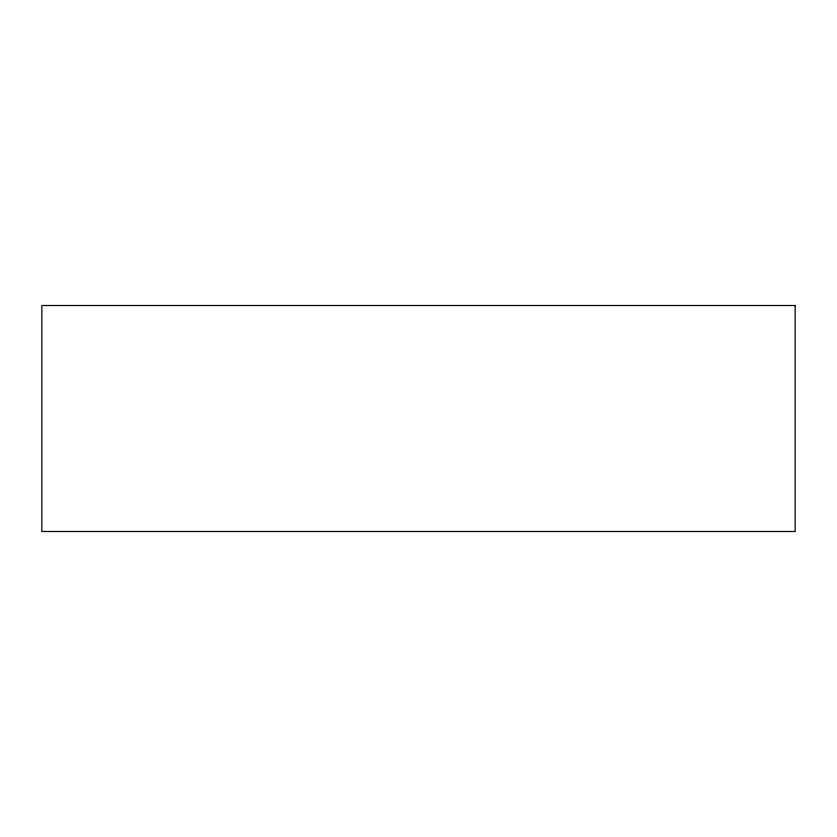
<?xml version="1.0" encoding="UTF-8"?>
<svg xmlns="http://www.w3.org/2000/svg" width="837" height="837" viewBox="0 0 837 837"><rect width="100%" height="100%" fill="white"/><g stroke="black" fill="none" stroke-linecap="round" stroke-linejoin="round"><path stroke-width="1.26" d="M795.15 305.505L41.85 305.505L41.85 531.495L795.15 531.495L795.15 305.505"/></g></svg>
